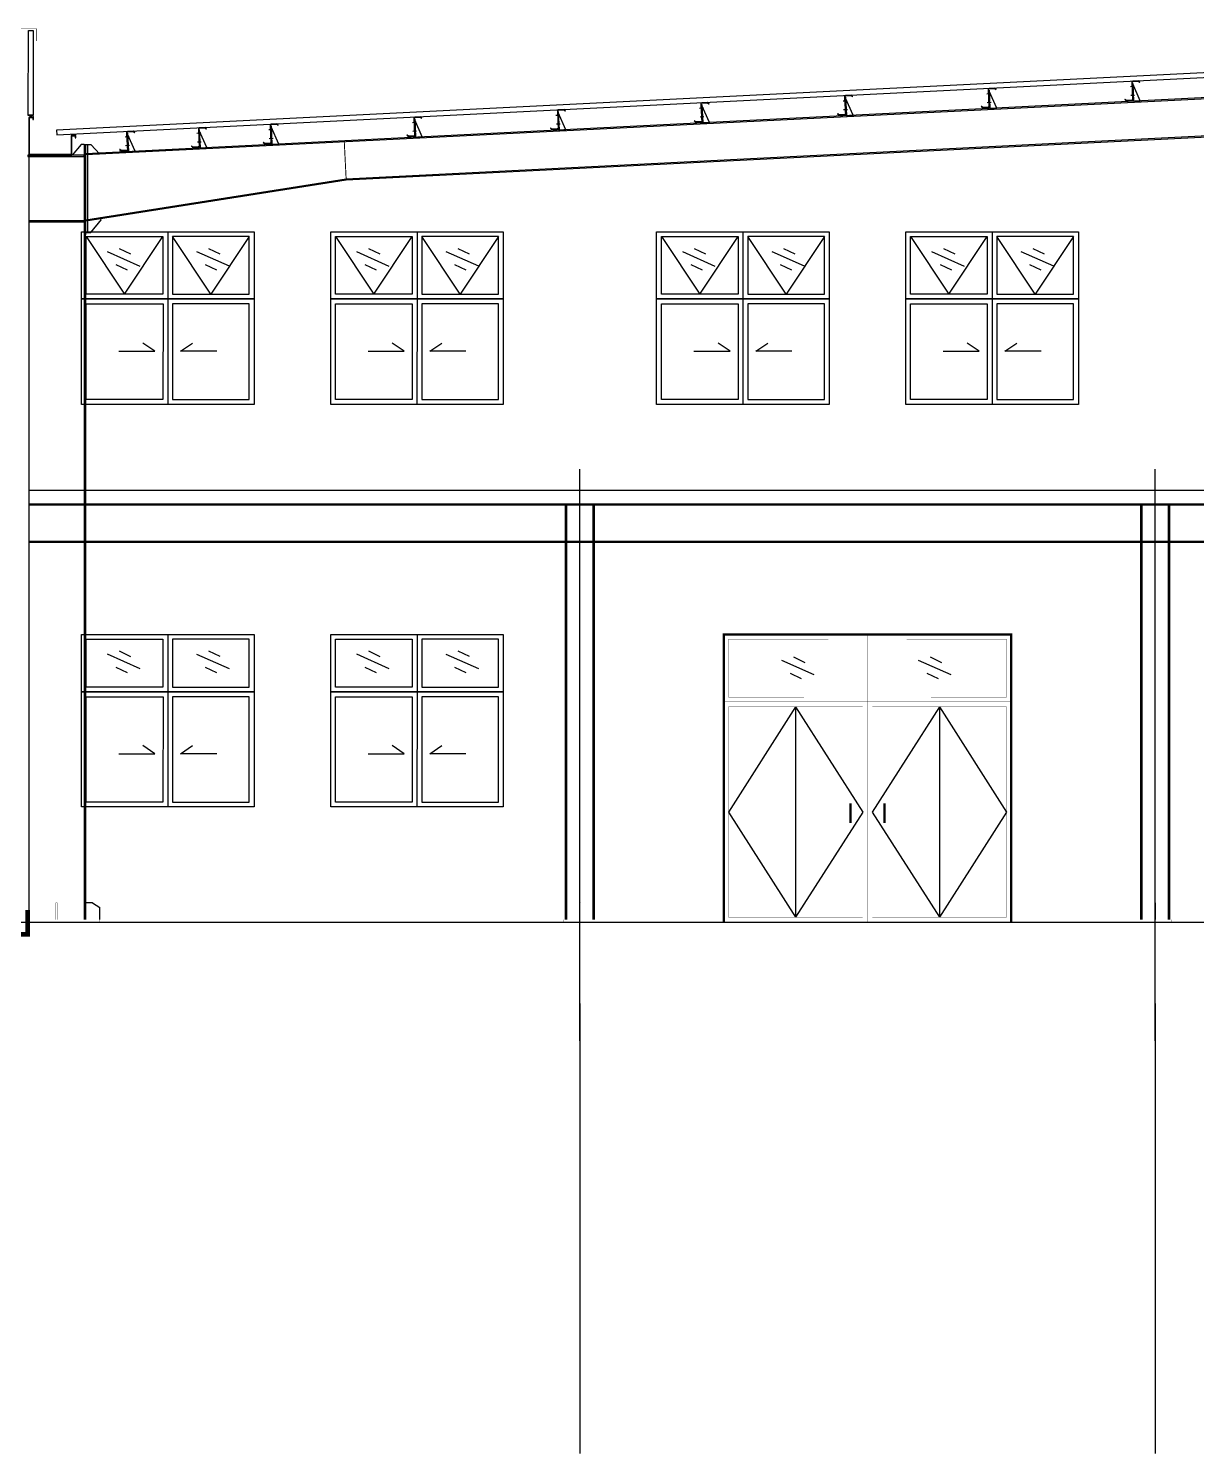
# Model space of a CAD drawing. Extents: x 180850 to 1400258, y 48356 to 327067.
# Drawn here: x 818787 to 830973, y 243632 to 258497 of the extents above; entities that cross this region are included whole.
import ezdxf

# ---------------------------------------------------------------- set-up
doc = ezdxf.new("R2010")
doc.units = 0
doc.header["$LTSCALE"] = 1000
for name, color, linetype in [('AXIS', 3, 'Continuous'), ('COLU', 7, 'Continuous'), ('DOTE', 1, 'Continuous'), ('GL', 150, 'Continuous'), ('GZ', 50, 'Continuous'), ('LT', 27, 'Continuous'), ('PZ', 202, 'Continuous'), ('天沟', 2, 'Continuous')]:
    doc.layers.add(name, color=color, linetype=linetype)

msp = doc.modelspace()

# ---------------------------------------------------------------- linework, layer by layer
at = {"color": 8}
for p, q in [((819390.17, 256325.98, -0.86), (819790.25, 255725.59, -0.86)), ((819790.25, 255725.59, -0.86), (820190.33, 256325.66, -0.86)), ((820240.5, 256375.94, -0.86), (820240.63, 255675.67, -0.86)), ((820691, 255725.72, -0.86), (820290.7, 256325.68, -0.86)), ((821090.85, 256326.24, -0.86), (820691, 255725.72, -0.86)), ((821990.17, 256325.98, -0.86), (822390.25, 255725.59, -0.86)), ((822390.25, 255725.59, -0.86), (822790.33, 256325.66, -0.86)), ((822840.5, 256375.94, -0.86), (822840.63, 255675.67, -0.86)), ((823291, 255725.72, -0.86), (822890.7, 256325.68, -0.86)), ((823690.85, 256326.24, -0.86), (823291, 255725.72, -0.86)), ((825390.17, 256325.98, -0.86), (825790.25, 255725.59, -0.86)), ((825790.25, 255725.59, -0.86), (826190.33, 256325.66, -0.86)), ((826240.5, 256375.94, -0.86), (826240.63, 255675.67, -0.86)), ((826691, 255725.72, -0.86), (826290.7, 256325.68, -0.86)), ((827090.85, 256326.24, -0.86), (826691, 255725.72, -0.86)), ((827990.17, 256325.98, -0.86), (828390.25, 255725.59, -0.86)), ((828390.25, 255725.59, -0.86), (828790.33, 256325.66, -0.86)), ((828840.5, 256375.94, -0.86), (828840.63, 255675.67, -0.86)), ((829291, 255725.72, -0.86), (828890.7, 256325.68, -0.86)), ((829690.85, 256326.24, -0.86), (829291, 255725.72, -0.86)), ((819608.99, 256171.47, -0.86), (819947.3, 256018.86, -0.86)), ((819733.62, 256203.52, -0.86), (819851.28, 256146.46, -0.86)), ((820541.06, 256169.92, -0.86), (820880.87, 256020.68, -0.86)), ((820665.36, 256203.21, -0.86), (820783.58, 256147.32, -0.86)), ((822208.99, 256171.47, -0.86), (822547.3, 256018.86, -0.86)), ((822333.62, 256203.52, -0.86), (822451.28, 256146.46, -0.86)), ((823141.06, 256169.92, -0.86), (823480.87, 256020.68, -0.86)), ((823265.36, 256203.21, -0.86), (823383.58, 256147.32, -0.86)), ((825608.99, 256171.47, -0.86), (825947.3, 256018.86, -0.86)), ((825733.62, 256203.52, -0.86), (825851.28, 256146.46, -0.86)), ((826541.06, 256169.92, -0.86), (826880.87, 256020.68, -0.86)), ((826665.36, 256203.21, -0.86), (826783.58, 256147.32, -0.86)), ((828208.99, 256171.47, -0.86), (828547.3, 256018.86, -0.86)), ((828333.62, 256203.52, -0.86), (828451.28, 256146.46, -0.86)), ((829141.06, 256169.92, -0.86), (829480.87, 256020.68, -0.86)), ((829265.36, 256203.21, -0.86), (829383.58, 256147.32, -0.86)), ((819697.42, 256035.62, -0.86), (819815.08, 255978.56, -0.86)), ((820630.83, 256034.96, -0.86), (820749.05, 255979.07, -0.86)), ((822297.42, 256035.62, -0.86), (822415.08, 255978.56, -0.86)), ((823230.83, 256034.96, -0.86), (823349.05, 255979.07, -0.86)), ((825697.42, 256035.62, -0.86), (825815.08, 255978.56, -0.86)), ((826630.83, 256034.96, -0.86), (826749.05, 255979.07, -0.86)), ((828297.42, 256035.62, -0.86), (828415.08, 255978.56, -0.86)), ((829230.83, 256034.96, -0.86), (829349.05, 255979.07, -0.86)), ((820240.63, 255675.67, -0.86), (820240.33, 254575.67, -0.86)), ((822840.63, 255675.67, -0.86), (822840.33, 254575.67, -0.86)), ((826240.63, 255675.67, -0.86), (826240.33, 254575.67, -0.86)), ((828840.63, 255675.67, -0.86), (828840.33, 254575.67, -0.86)), ((819729.77, 255131.09, -0.86), (820106.46, 255131, -0.86)), ((820106.46, 255131, -0.86), (819981.65, 255215.47, -0.86)), ((820374.54, 255130.93, -0.86), (820499.4, 255215.34, -0.86)), ((820751.23, 255130.84, -0.86), (820374.54, 255130.93, -0.86)), ((822329.77, 255131.09, -0.86), (822706.46, 255131, -0.86)), ((822706.46, 255131, -0.86), (822581.65, 255215.47, -0.86)), ((822974.54, 255130.93, -0.86), (823099.4, 255215.34, -0.86)), ((823351.23, 255130.84, -0.86), (822974.54, 255130.93, -0.86)), ((825729.77, 255131.09, -0.86), (826106.46, 255131, -0.86)), ((826106.46, 255131, -0.86), (825981.65, 255215.47, -0.86)), ((826374.54, 255130.93, -0.86), (826499.4, 255215.34, -0.86)), ((826751.23, 255130.84, -0.86), (826374.54, 255130.93, -0.86)), ((828329.77, 255131.09, -0.86), (828706.46, 255131, -0.86)), ((828706.46, 255131, -0.86), (828581.65, 255215.47, -0.86)), ((828974.54, 255130.93, -0.86), (829099.4, 255215.34, -0.86)), ((829351.23, 255130.84, -0.86), (828974.54, 255130.93, -0.86)), ((820240.5, 252176.47, -0.86), (820240.63, 251576.2, -0.86)), ((822840.5, 252176.47, -0.86), (822840.63, 251576.2, -0.86)), ((819608.99, 251972, -0.86), (819947.3, 251819.39, -0.86)), ((819733.62, 252004.04, -0.86), (819851.28, 251946.98, -0.86)), ((820541.06, 251970.45, -0.86), (820880.87, 251821.21, -0.86)), ((820665.36, 252003.74, -0.86), (820783.58, 251947.84, -0.86)), ((822208.99, 251972, -0.86), (822547.3, 251819.39, -0.86)), ((822333.62, 252004.04, -0.86), (822451.28, 251946.98, -0.86)), ((823141.06, 251970.45, -0.86), (823480.87, 251821.21, -0.86)), ((823265.36, 252003.74, -0.86), (823383.58, 251947.84, -0.86)), ((819697.42, 251836.14, -0.86), (819815.08, 251779.08, -0.86)), ((820630.83, 251835.48, -0.86), (820749.05, 251779.59, -0.86)), ((822297.42, 251836.14, -0.86), (822415.08, 251779.08, -0.86)), ((823230.83, 251835.48, -0.86), (823349.05, 251779.59, -0.86)), ((826643.89, 251909.19, -0.86), (826982.21, 251756.58, -0.86)), ((826768.52, 251941.24, -0.86), (826886.18, 251884.18, -0.86)), ((828070.49, 251909.19, -0.86), (828408.8, 251756.58, -0.86)), ((828195.12, 251941.24, -0.86), (828312.78, 251884.18, -0.86)), ((826732.32, 251773.34, -0.86), (826849.99, 251716.28, -0.86)), ((828158.92, 251773.34, -0.86), (828276.58, 251716.28, -0.86)), ((820240.63, 251576.2, -0.86), (820240.33, 250376.2, -0.86)), ((822840.63, 251576.2, -0.86), (822840.33, 250376.2, -0.86)), ((826790.53, 251421.37, -0.86), (826790.53, 249225.99, -0.86)), ((828290.53, 251421.38, -0.86), (828290.53, 249225.99, -0.86)), ((819729.77, 250931.62, -0.86), (820106.47, 250931.52, -0.86)), ((820106.47, 250931.52, -0.86), (819981.65, 251016, -0.86)), ((820374.54, 250931.46, -0.86), (820499.4, 251015.87, -0.86)), ((820751.23, 250931.36, -0.86), (820374.54, 250931.46, -0.86)), ((822329.77, 250931.62, -0.86), (822706.47, 250931.52, -0.86)), ((822706.47, 250931.52, -0.86), (822581.65, 251016, -0.86)), ((822974.54, 250931.46, -0.86), (823099.4, 251015.87, -0.86)), ((823351.23, 250931.36, -0.86), (822974.54, 250931.46, -0.86)), ((826040.53, 249175.94, -0.86), (829040.6, 249175.92, -0.86))]:
    msp.add_line(p, q, dxfattribs=at)
at = {"color": 6, "const_width": 5, "elevation": -0.86}
for points in [[(818501.38, 258364.53), (818501.38, 258494.04), (818868.45, 258494.5), (818868.45, 258365.99)], [(818782.63, 257626.56), (818782.63, 257585.56), (818841.9, 257585.61), (818841.9, 257547.73)]]:
    msp.add_lwpolyline(points, dxfattribs=at)
at = {"color": 8, "elevation": -0.86}
for points in [[(819340.53, 256375.95), (821140.49, 256375.93), (821140.49, 255675.93), (819340.53, 255675.95)], [(819390.17, 256326.31), (820190.32, 256326.3), (820190.32, 255725.58), (819390.17, 255725.59)], [(821090.86, 256326.57), (820290.7, 256326.32), (820290.92, 255725.6), (821091.08, 255725.85)], [(821940.53, 256375.95), (823740.49, 256375.93), (823740.49, 255675.93), (821940.53, 255675.95)], [(821990.17, 256326.31), (822790.32, 256326.3), (822790.32, 255725.58), (821990.17, 255725.59)], [(823690.86, 256326.57), (822890.7, 256326.32), (822890.92, 255725.6), (823691.08, 255725.85)], [(825340.53, 256375.95), (827140.49, 256375.93), (827140.49, 255675.93), (825340.53, 255675.95)], [(825390.17, 256326.31), (826190.32, 256326.3), (826190.32, 255725.58), (825390.17, 255725.59)], [(827090.86, 256326.57), (826290.7, 256326.32), (826290.92, 255725.6), (827091.08, 255725.85)], [(827940.53, 256375.95), (829740.49, 256375.93), (829740.49, 255675.93), (827940.53, 255675.95)], [(827990.17, 256326.31), (828790.32, 256326.3), (828790.32, 255725.58), (827990.17, 255725.59)], [(829690.86, 256326.57), (828890.7, 256326.32), (828890.92, 255725.6), (829691.08, 255725.85)], [(819340.56, 255675.95), (821140.55, 255675.93), (821140.52, 254575.46), (819340.53, 254575.48)], [(819390.58, 255625.84), (820190.65, 255625.68), (820190.38, 254625.68), (819390.31, 254625.84)], [(821090.66, 255625.5), (820290.59, 255625.66), (820290.32, 254625.66), (821090.38, 254625.5)], [(821940.56, 255675.95), (823740.55, 255675.93), (823740.52, 254575.46), (821940.53, 254575.48)], [(821990.58, 255625.84), (822790.65, 255625.68), (822790.38, 254625.68), (821990.31, 254625.84)], [(823690.66, 255625.5), (822890.59, 255625.66), (822890.32, 254625.66), (823690.38, 254625.5)], [(825340.56, 255675.95), (827140.55, 255675.93), (827140.52, 254575.46), (825340.53, 254575.48)], [(825390.58, 255625.84), (826190.65, 255625.68), (826190.38, 254625.68), (825390.31, 254625.84)], [(827090.66, 255625.5), (826290.59, 255625.66), (826290.32, 254625.66), (827090.38, 254625.5)], [(827940.56, 255675.95), (829740.55, 255675.93), (829740.52, 254575.46), (827940.53, 254575.48)], [(827990.58, 255625.84), (828790.65, 255625.68), (828790.38, 254625.68), (827990.31, 254625.84)], [(829690.66, 255625.5), (828890.59, 255625.66), (828890.32, 254625.66), (829690.38, 254625.5)], [(819340.53, 252176.48), (821140.49, 252176.46), (821140.49, 251576.46), (819340.53, 251576.48)], [(819390.17, 252126.84), (820190.32, 252126.83), (820190.32, 251626.11), (819390.17, 251626.12)], [(821090.86, 252127.1), (820290.7, 252126.85), (820290.92, 251626.13), (821091.08, 251626.38)], [(821940.53, 252176.48), (823740.49, 252176.46), (823740.49, 251576.46), (821940.53, 251576.48)], [(821990.17, 252126.84), (822790.32, 252126.83), (822790.32, 251626.11), (821990.17, 251626.12)], [(823690.86, 252127.1), (822890.7, 252126.85), (822890.92, 251626.13), (823691.08, 251626.38)], [(819340.56, 251576.48), (821140.55, 251576.46), (821140.52, 250375.99), (819340.53, 250376.01)], [(819390.58, 251526.37), (820190.65, 251526.21), (820190.38, 250426.21), (819390.31, 250426.37)], [(821090.66, 251526.02), (820290.59, 251526.18), (820290.32, 250426.18), (821090.38, 250426.02)], [(821940.56, 251576.48), (823740.55, 251576.46), (823740.52, 250375.99), (821940.53, 250376.01)], [(821990.58, 251526.37), (822790.65, 251526.21), (822790.38, 250426.21), (821990.31, 250426.37)], [(823690.66, 251526.02), (822890.59, 251526.18), (822890.32, 250426.18), (823690.38, 250426.02)]]:
    msp.add_lwpolyline(points, close=True, dxfattribs=at)
for points, const_width in [([(829040.53, 249175.99), (829040.53, 249175.99), (829040.53, 252175.99), (826040.53, 252175.99), (826040.53, 249175.99), (826040.53, 249175.99)], 25), ([(827540.53, 249175.99), (827540.53, 252175.99)], 2), ([(829040.53, 252175.99), (829040.53, 249275.99)], 25), ([(829040.53, 251473.68), (826040.53, 251473.68)], 2), ([(827363.24, 250413.37), (827363.24, 250210.51)], 25), ([(827717.82, 250413.37), (827717.82, 250210.51)], 25)]:
    msp.add_lwpolyline(points, dxfattribs=dict(at, const_width=const_width))
at = {"color": 8, "const_width": 2, "elevation": -0.86}
for points in [[(826090.53, 252125.99), (827490.53, 252128.3), (827490.53, 251523.68), (826090.53, 251521.37)], [(828990.53, 252125.99), (827590.53, 252128.3), (827590.53, 251523.68), (828990.53, 251521.37)], [(826090.53, 249225.99), (827490.53, 249225.99), (827490.53, 251421.37), (826090.53, 251421.37)], [(828990.53, 249225.99), (827590.53, 249225.99), (827590.53, 251421.37), (828990.53, 251421.38)]]:
    msp.add_lwpolyline(points, close=True, dxfattribs=at)
at = {"color": 0, "const_width": 50, "elevation": -0.83}
msp.add_lwpolyline([(818779.55, 249300.53), (818779.55, 249046.98), (818183.97, 249049.05)], dxfattribs=at)
at = {"layer": 'AXIS'}
for p, q in [((824540.53, 248325.94, -0.66), (824540.53, 243631.82, -0.66)), ((830540.53, 248325.94, -0.8), (830540.53, 243631.82, -0.8))]:
    msp.add_line(p, q, dxfattribs=at)
at = {"layer": 'AXIS', "linetype": 'ByBlock', "elevation": -0.86}
for points in [[(818786.74, 258475.94), (818836.74, 258475.94), (818835.31, 257593.92), (818785.31, 257593.92)], [(819083.67, 257386.43), (836540.53, 258260.16), (836540.53, 258310.43), (819081.18, 257436.36)]]:
    msp.add_lwpolyline(points, close=True, dxfattribs=at)
at = {"layer": 'COLU', "color": 8}
for p, q in [((826790.53, 251421.38, -0.86), (826090.53, 250321.38, -0.86)), ((826790.53, 251421.37, -0.86), (827490.53, 250323.68, -0.86)), ((828290.53, 251421.38, -0.86), (827590.53, 250323.68, -0.86)), ((828290.53, 251421.38, -0.86), (828990.53, 250321.38, -0.86)), ((826090.53, 250321.38, -0.86), (826790.53, 249225.99, -0.86)), ((827490.53, 250323.68, -0.86), (826790.53, 249225.99, -0.86)), ((827590.53, 250323.68, -0.86), (828290.53, 249225.99, -0.86)), ((828990.53, 250321.38, -0.86), (828290.53, 249225.99, -0.86))]:
    msp.add_line(p, q, dxfattribs=at)
at = {"layer": 'DOTE'}
for p, q in [((824540.53, 247935.94, -0.72), (824540.53, 253900.1, 0.14)), ((830540.53, 247935.94, -0.86), (830540.53, 253900.1, 0)), ((816679.98, 249175.94, -0.86), (855812.18, 249175.94, -0.86))]:
    msp.add_line(p, q, dxfattribs=at)
at = {"layer": 'GL'}
for p, q in [((836558.62, 258037.83, -0.86), (819383.85, 257179.09, -0.86)), ((836558.62, 258049.84, -0.86), (819384.09, 257191.12, -0.86)), ((832074.43, 257425.14, -0.86), (822101.29, 256926.48, -0.86)), ((832075.03, 257413.15, -0.86), (822101.89, 256914.49, -0.86)), ((822100.42, 256926.4, -0.86), (819386.53, 256499.04, -0.86)), ((822100.42, 256926.4, -0.86), (819386.53, 256499.04, -0.86)), ((822101.89, 256914.49, -0.86), (819386.53, 256486.96, -0.86)), ((822101.89, 256914.49, -0.86), (819386.53, 256486.96, -0.86)), ((836540.53, 253675.95, -0.33), (818794.53, 253675.94, 0.81)), ((836540.53, 253535.95, -0.44), (818794.53, 253535.94, 0.89)), ((836540.53, 253525.95, -0.44), (818794.53, 253525.94, 0.89)), ((836540.53, 253145.94, -10.93), (818794.53, 253145.94, 1.09)), ((836540.53, 253135.94, -10.93), (818794.53, 253135.94, 1.09))]:
    msp.add_line(p, q, dxfattribs=at)
at = {"layer": 'GL', "color": 6, "const_width": 10, "elevation": -0.86}
msp.add_lwpolyline([(822081.32, 257325.98), (822101.89, 256914.49)], dxfattribs=at)
msp.add_lwpolyline([(822081.32, 257325.98), (822101.89, 256914.49)], dxfattribs=at)
at = {"layer": 'GZ'}
for p, q in [((818794.53, 249200.94, 3.16), (818794.53, 257161.94, -1.02)), ((819366.53, 256491.24, -8.78), (818794.53, 256491.24, -4.79)), ((819366.53, 256491.24, -8.78), (818794.53, 256491.24, -4.79)), ((819366.53, 256477.24, -8.78), (818794.53, 256477.24, -4.79)), ((819366.53, 256477.24, -8.78), (818794.53, 256477.24, -4.79)), ((819366.53, 256317.24, -4.89), (819366.53, 249200.94, -0.86)), ((819380.53, 256317.24, -4.89), (819380.53, 249200.94, -0.86)), ((824390.53, 249200.94, 3.3), (824390.53, 253535.95, 4.68)), ((824404.53, 249200.94, 3.3), (824404.53, 253535.95, 4.72)), ((824676.53, 253535.95, 0.14), (824676.53, 249200.94, -0.71)), ((824690.53, 253535.95, 0.14), (824690.53, 249200.94, -0.71)), ((830390.53, 249200.94, 3.16), (830390.53, 253535.95, 4.54)), ((830404.53, 249200.94, 3.16), (830404.53, 253535.95, 4.58)), ((830676.53, 253535.95, 0), (830676.53, 249200.94, -0.86)), ((830690.53, 253535.95, 0), (830690.53, 249200.94, -0.86))]:
    msp.add_line(p, q, dxfattribs=at)
at = {"layer": 'GZ', "elevation": -2.89}
msp.add_lwpolyline([(818780.53, 257161.94), (819366.53, 257161.94), (819366.53, 257175.94), (818780.53, 257175.94)], close=True, dxfattribs=at)
at = {"layer": 'LT', "color": 1, "linetype": 'Continuous'}
for p, q in [((828824.77, 257815.6, -4.86), (828784.92, 257813.61, -4.86)), ((828824.77, 257815.6, -4.86), (828784.92, 257813.61, -4.86)), ((830322.9, 257890.51, -4.86), (830283.04, 257888.52, -4.86)), ((830322.9, 257890.51, -4.86), (830283.04, 257888.52, -4.86)), ((830327.47, 257799.1, -4.86), (830287.62, 257797.11, -4.86)), ((830327.47, 257799.1, -4.86), (830287.62, 257797.11, -4.86)), ((825828.52, 257665.79, -4.86), (825788.66, 257663.8, -4.86)), ((825828.52, 257665.79, -4.86), (825788.66, 257663.8, -4.86)), ((827326.64, 257740.7, -4.86), (827286.79, 257738.7, -4.86)), ((827326.64, 257740.7, -4.86), (827286.79, 257738.7, -4.86)), ((827331.21, 257649.29, -4.86), (827291.36, 257647.3, -4.86)), ((827331.21, 257649.29, -4.86), (827291.36, 257647.3, -4.86)), ((828829.34, 257724.2, -4.86), (828789.49, 257722.2, -4.86)), ((828829.34, 257724.2, -4.86), (828789.49, 257722.2, -4.86)), ((822832.26, 257515.98, -4.86), (822792.4, 257513.98, -4.86)), ((822832.26, 257515.98, -4.86), (822792.4, 257513.98, -4.86)), ((824330.39, 257590.88, -4.86), (824290.53, 257588.89, -4.86)), ((824330.39, 257590.88, -4.86), (824290.53, 257588.89, -4.86)), ((824334.96, 257499.48, -4.86), (824295.1, 257497.48, -4.86)), ((824334.96, 257499.48, -4.86), (824295.1, 257497.48, -4.86)), ((825833.09, 257574.38, -4.86), (825793.23, 257572.39, -4.86)), ((825833.09, 257574.38, -4.86), (825793.23, 257572.39, -4.86)), ((819836, 257366.16, -4.86), (819796.15, 257364.17, -4.86)), ((819836, 257366.16, -4.86), (819796.15, 257364.17, -4.86)), ((820585.07, 257403.62, -4.86), (820545.21, 257401.62, -4.86)), ((820585.07, 257403.62, -4.86), (820545.21, 257401.62, -4.86)), ((821334.13, 257441.07, -4.86), (821294.27, 257439.08, -4.86)), ((821334.13, 257441.07, -4.86), (821294.27, 257439.08, -4.86)), ((821338.7, 257349.66, -4.86), (821298.84, 257347.67, -4.86)), ((821338.7, 257349.66, -4.86), (821298.84, 257347.67, -4.86)), ((822836.83, 257424.57, -4.86), (822796.97, 257422.58, -4.86)), ((822836.83, 257424.57, -4.86), (822796.97, 257422.58, -4.86)), ((819840.57, 257274.76, -4.86), (819800.72, 257272.76, -4.86)), ((819840.57, 257274.76, -4.86), (819800.72, 257272.76, -4.86)), ((820589.64, 257312.21, -4.86), (820549.78, 257310.22, -4.86)), ((820589.64, 257312.21, -4.86), (820549.78, 257310.22, -4.86))]:
    msp.add_line(p, q, dxfattribs=at)
at = {"layer": 'LT', "elevation": -4.86}
for points in [[(830300.58, 257934.19, -0.41421356), (830310.07, 257944.68), (830365.76, 257947.46), (830379.88, 257934.68), (830381.89, 257936.91), (830366.85, 257950.52), (830306.93, 257947.52, 0.41421356), (830297.44, 257937.04), (830306.28, 257760.26, -0.41421356), (830296.79, 257749.77), (830241.1, 257746.98), (830226.98, 257759.76), (830224.97, 257757.54), (830240.01, 257743.93), (830299.93, 257746.92, 0.41421356), (830309.42, 257757.41), (830300.58, 257934.19)], [(827304.33, 257784.38, -0.41421356), (827313.81, 257794.86), (827369.5, 257797.65), (827383.62, 257784.87), (827385.64, 257787.1), (827370.59, 257800.71), (827310.67, 257797.71, 0.41421356), (827301.18, 257787.22), (827310.02, 257610.44, -0.41421356), (827300.53, 257599.96), (827244.84, 257597.17), (827230.72, 257609.95), (827228.71, 257607.72), (827243.75, 257594.11), (827303.68, 257597.11, 0.41421356), (827313.17, 257607.6), (827304.33, 257784.38)], [(828802.45, 257859.28, -0.41421356), (828811.94, 257869.77), (828867.63, 257872.55), (828881.75, 257859.78), (828883.76, 257862), (828868.72, 257875.61), (828808.8, 257872.62, 0.41421356), (828799.31, 257862.13), (828808.15, 257685.35, -0.41421356), (828798.66, 257674.86), (828742.97, 257672.08), (828728.85, 257684.85), (828726.84, 257682.63), (828741.88, 257669.02), (828801.81, 257672.02, 0.41421356), (828811.29, 257682.5), (828802.45, 257859.28)], [(824308.07, 257634.56, -0.41421356), (824317.56, 257645.05), (824373.25, 257647.83), (824387.37, 257635.06), (824389.38, 257637.28), (824374.34, 257650.89), (824314.41, 257647.9, 0.41421356), (824304.92, 257637.41), (824313.76, 257460.63, -0.41421356), (824304.27, 257450.14), (824248.59, 257447.36), (824234.47, 257460.13), (824232.45, 257457.91), (824247.49, 257444.3), (824307.42, 257447.3, 0.41421356), (824316.91, 257457.78), (824308.07, 257634.56)], [(825806.2, 257709.47, -0.41421356), (825815.69, 257719.96), (825871.37, 257722.74), (825885.49, 257709.97), (825887.51, 257712.19), (825872.47, 257725.8), (825812.54, 257722.8, 0.41421356), (825803.05, 257712.32), (825811.89, 257535.54, -0.41421356), (825802.4, 257525.05), (825746.71, 257522.27), (825732.59, 257535.04), (825730.58, 257532.82), (825745.62, 257519.21), (825805.55, 257522.2, 0.41421356), (825815.04, 257532.69), (825806.2, 257709.47)], [(821311.81, 257484.75, -0.41421356), (821321.3, 257495.24), (821376.99, 257498.02), (821391.11, 257485.25), (821393.12, 257487.47), (821378.08, 257501.08), (821318.15, 257498.08, 0.41421356), (821308.67, 257487.6), (821317.51, 257310.82, -0.41421356), (821308.02, 257300.33), (821252.33, 257297.55), (821238.21, 257310.32), (821236.2, 257308.1), (821251.24, 257294.49), (821311.16, 257297.48, 0.41421356), (821320.65, 257307.97), (821311.81, 257484.75)], [(822809.94, 257559.66, -0.41421356), (822819.43, 257570.14), (822875.12, 257572.93), (822889.24, 257560.15), (822891.25, 257562.38), (822876.21, 257575.99), (822816.28, 257572.99, 0.41421356), (822806.79, 257562.5), (822815.63, 257385.72, -0.41421356), (822806.15, 257375.24), (822750.46, 257372.45), (822736.34, 257385.23), (822734.32, 257383), (822749.37, 257369.39), (822809.29, 257372.39, 0.41421356), (822818.78, 257382.88), (822809.94, 257559.66)], [(819813.68, 257409.84, -0.41421356), (819823.17, 257420.33), (819878.86, 257423.12), (819892.98, 257410.34), (819894.99, 257412.56), (819879.95, 257426.17), (819820.03, 257423.18, 0.41421356), (819810.54, 257412.69), (819819.38, 257235.91, -0.41421356), (819809.89, 257225.42), (819754.2, 257222.64), (819740.08, 257235.42), (819738.07, 257233.19), (819753.11, 257219.58), (819813.03, 257222.58, 0.41421356), (819822.52, 257233.06), (819813.68, 257409.84)], [(820562.75, 257447.3, -0.41421356), (820572.24, 257457.78), (820627.92, 257460.57), (820642.04, 257447.79), (820644.06, 257450.02), (820629.02, 257463.63), (820569.09, 257460.63, 0.41421356), (820559.6, 257450.14), (820568.44, 257273.36, -0.41421356), (820558.95, 257262.88), (820503.26, 257260.09), (820489.14, 257272.87), (820487.13, 257270.64), (820502.17, 257257.03), (820562.1, 257260.03, 0.41421356), (820571.59, 257270.52), (820562.75, 257447.3)]]:
    msp.add_lwpolyline(points, format="xyb", dxfattribs=at)
at = {"layer": 'LT', "elevation": -0.86}
for points in [[(830300.83, 257929.2), (830306.83, 257929.49), (830316.41, 257737.73), (830310.42, 257737.43)], [(830307.32, 257919.51), (830316.41, 257737.73), (830386.31, 257741.23)], [(827304.58, 257779.38), (827310.57, 257779.68), (827320.16, 257587.92), (827314.16, 257587.62)], [(827311.07, 257769.69), (827320.16, 257587.92), (827390.05, 257591.42)], [(828802.7, 257854.29), (828808.7, 257854.59), (828818.29, 257662.83), (828812.29, 257662.53)], [(828809.2, 257844.6), (828818.29, 257662.83), (828888.18, 257666.32)], [(824308.32, 257629.57), (824314.31, 257629.87), (824323.9, 257438.11), (824317.91, 257437.81)], [(824314.81, 257619.88), (824323.9, 257438.11), (824393.8, 257441.6)], [(825806.45, 257704.48), (825812.44, 257704.78), (825822.03, 257513.02), (825816.04, 257512.72)], [(825812.94, 257694.79), (825822.03, 257513.02), (825891.93, 257516.51)], [(821312.06, 257479.76), (821318.05, 257480.06), (821327.64, 257288.3), (821321.65, 257288)], [(821318.55, 257470.07), (821327.64, 257288.3), (821397.54, 257291.79)], [(822810.19, 257554.66), (822816.18, 257554.96), (822825.77, 257363.2), (822819.78, 257362.9)], [(822816.68, 257544.98), (822825.77, 257363.2), (822895.67, 257366.7)], [(819813.93, 257404.85), (819819.93, 257405.15), (819829.51, 257213.39), (819823.52, 257213.09)], [(819820.43, 257395.16), (819829.51, 257213.39), (819899.41, 257216.88)], [(820563, 257442.3), (820568.99, 257442.6), (820578.58, 257250.84), (820572.59, 257250.54)], [(820569.49, 257432.62), (820578.58, 257250.84), (820648.48, 257254.34)]]:
    msp.add_lwpolyline(points, close=True, dxfattribs=at)
at = {"layer": 'LT', "color": 1, "linetype": 'Continuous'}
for points in [[(828802.3, 257802.22, -4.86), (828801.08, 257826.68, -4.86), (828811.29, 257802.67, -4.86), (828810.07, 257827.13, -4.86)], [(828802.3, 257802.22, -4.86), (828801.08, 257826.68, -4.86), (828811.29, 257802.67, -4.86), (828810.07, 257827.13, -4.86)], [(830300.43, 257877.13, -4.86), (830299.21, 257901.59, -4.86), (830309.42, 257877.57, -4.86), (830308.2, 257902.03, -4.86)], [(830300.43, 257877.13, -4.86), (830299.21, 257901.59, -4.86), (830309.42, 257877.57, -4.86), (830308.2, 257902.03, -4.86)], [(830303.78, 257810.18, -4.86), (830305, 257785.72, -4.86), (830312.77, 257810.63, -4.86), (830313.99, 257786.17, -4.86)], [(830303.78, 257810.18, -4.86), (830305, 257785.72, -4.86), (830312.77, 257810.63, -4.86), (830313.99, 257786.17, -4.86)], [(825806.05, 257652.41, -4.86), (825804.82, 257676.87, -4.86), (825815.04, 257652.86, -4.86), (825813.81, 257677.32, -4.86)], [(825806.05, 257652.41, -4.86), (825804.82, 257676.87, -4.86), (825815.04, 257652.86, -4.86), (825813.81, 257677.32, -4.86)], [(827304.18, 257727.31, -4.86), (827302.95, 257751.77, -4.86), (827313.16, 257727.76, -4.86), (827311.94, 257752.22, -4.86)], [(827304.18, 257727.31, -4.86), (827302.95, 257751.77, -4.86), (827313.16, 257727.76, -4.86), (827311.94, 257752.22, -4.86)], [(827307.52, 257660.37, -4.86), (827308.75, 257635.91, -4.86), (827316.51, 257660.82, -4.86), (827317.73, 257636.36, -4.86)], [(827307.52, 257660.37, -4.86), (827308.75, 257635.91, -4.86), (827316.51, 257660.82, -4.86), (827317.73, 257636.36, -4.86)], [(828805.65, 257735.27, -4.86), (828806.87, 257710.81, -4.86), (828814.64, 257735.72, -4.86), (828815.86, 257711.26, -4.86)], [(828805.65, 257735.27, -4.86), (828806.87, 257710.81, -4.86), (828814.64, 257735.72, -4.86), (828815.86, 257711.26, -4.86)], [(822809.79, 257502.59, -4.86), (822808.57, 257527.05, -4.86), (822818.78, 257503.04, -4.86), (822817.56, 257527.5, -4.86)], [(822809.79, 257502.59, -4.86), (822808.57, 257527.05, -4.86), (822818.78, 257503.04, -4.86), (822817.56, 257527.5, -4.86)], [(824307.92, 257577.5, -4.86), (824306.7, 257601.96, -4.86), (824316.91, 257577.95, -4.86), (824315.68, 257602.41, -4.86)], [(824307.92, 257577.5, -4.86), (824306.7, 257601.96, -4.86), (824316.91, 257577.95, -4.86), (824315.68, 257602.41, -4.86)], [(824311.27, 257510.55, -4.86), (824312.49, 257486.09, -4.86), (824320.25, 257511, -4.86), (824321.48, 257486.54, -4.86)], [(824311.27, 257510.55, -4.86), (824312.49, 257486.09, -4.86), (824320.25, 257511, -4.86), (824321.48, 257486.54, -4.86)], [(825809.39, 257585.46, -4.86), (825810.62, 257561, -4.86), (825818.38, 257585.91, -4.86), (825819.61, 257561.45, -4.86)], [(825809.39, 257585.46, -4.86), (825810.62, 257561, -4.86), (825818.38, 257585.91, -4.86), (825819.61, 257561.45, -4.86)], [(819813.53, 257352.78, -4.86), (819812.31, 257377.24, -4.86), (819822.52, 257353.23, -4.86), (819821.3, 257377.69, -4.86)], [(819813.53, 257352.78, -4.86), (819812.31, 257377.24, -4.86), (819822.52, 257353.23, -4.86), (819821.3, 257377.69, -4.86)], [(820562.6, 257390.23, -4.86), (820561.37, 257414.69, -4.86), (820571.59, 257390.68, -4.86), (820570.36, 257415.14, -4.86)], [(820562.6, 257390.23, -4.86), (820561.37, 257414.69, -4.86), (820571.59, 257390.68, -4.86), (820570.36, 257415.14, -4.86)], [(820565.94, 257323.29, -4.86), (820567.17, 257298.83, -4.86), (820574.93, 257323.74, -4.86), (820576.16, 257299.28, -4.86)], [(820565.94, 257323.29, -4.86), (820567.17, 257298.83, -4.86), (820574.93, 257323.74, -4.86), (820576.16, 257299.28, -4.86)], [(821311.66, 257427.69, -4.86), (821310.44, 257452.15, -4.86), (821320.65, 257428.14, -4.86), (821319.43, 257452.6, -4.86)], [(821311.66, 257427.69, -4.86), (821310.44, 257452.15, -4.86), (821320.65, 257428.14, -4.86), (821319.43, 257452.6, -4.86)], [(821315.01, 257360.74, -4.86), (821316.23, 257336.28, -4.86), (821324, 257361.19, -4.86), (821325.22, 257336.73, -4.86)], [(821315.01, 257360.74, -4.86), (821316.23, 257336.28, -4.86), (821324, 257361.19, -4.86), (821325.22, 257336.73, -4.86)], [(822813.14, 257435.65, -4.86), (822814.36, 257411.19, -4.86), (822822.13, 257436.1, -4.86), (822823.35, 257411.64, -4.86)], [(822813.14, 257435.65, -4.86), (822814.36, 257411.19, -4.86), (822822.13, 257436.1, -4.86), (822823.35, 257411.64, -4.86)], [(819816.88, 257285.83, -4.86), (819818.1, 257261.37, -4.86), (819825.87, 257286.28, -4.86), (819827.09, 257261.82, -4.86)], [(819816.88, 257285.83, -4.86), (819818.1, 257261.37, -4.86), (819825.87, 257286.28, -4.86), (819827.09, 257261.82, -4.86)]]:
    msp.add_solid(points, dxfattribs=at)
at = {"layer": 'PZ'}
for p, q in [((819336.53, 257285.94, -4.89), (819244.16, 257175.94, -4.89)), ((819366.53, 257285.94, -4.89), (819336.53, 257285.94, -4.89)), ((819366.53, 257285.94, -4.89), (819336.53, 257285.94, -4.89)), ((819366.53, 257285.94, -4.89), (819366.53, 256317.24, -4.89)), ((819366.53, 257285.94, -4.89), (819406.53, 257285.94, -4.89)), ((819386.53, 256367.24, -4.89), (819386.53, 257285.94, -4.89)), ((819406.53, 257285.94, -4.89), (819436.52, 257286.54, -4.89)), ((819406.53, 257285.94, -4.89), (819436.52, 257286.54, -4.89)), ((819406.53, 256367.24, -4.89), (819406.53, 257285.94, -4.89)), ((819436.52, 257286.54, -4.89), (819532.96, 257185.96, -4.89)), ((819436.53, 256367.24, -4.89), (819549.69, 256503.87, -4.89)), ((819366.53, 256317.24, -4.89), (819380.53, 256317.24, -8.75)), ((819380.53, 256317.24, -8.75), (819386.53, 256367.24, -4.89)), ((819386.53, 256367.24, -4.89), (819406.53, 256367.24, -4.89)), ((819386.53, 256367.24, -4.89), (819406.53, 256367.24, -4.89)), ((819406.53, 256367.24, -4.89), (819436.53, 256367.24, -4.89)), ((819455.53, 249375.94, 1.14), (819380.53, 249375.94, 1.14)), ((819455.53, 249375.94, 1.14), (819530.53, 249325.94, 1.14)), ((819530.53, 249200.94, 1.14), (819530.53, 249325.94, 1.14))]:
    msp.add_line(p, q, dxfattribs=at)
at = {"layer": 'PZ', "const_width": 2.25}
for points, elevation in [([(819087.53, 249375.94), (819073.53, 249375.94), (819073.53, 249200.94), (819087.53, 249200.94)], -0.86), ([(824547.53, 249375.94), (824533.53, 249375.94), (824533.53, 249200.94), (824547.53, 249200.94)], -0.72), ([(830547.53, 249375.94), (830533.53, 249375.94), (830533.53, 249200.94), (830547.53, 249200.94)], -0.86), ([(818630.53, 249175.94), (819530.53, 249175.94), (819530.53, 249200.94), (818630.53, 249200.94)], -0.86), ([(824365.53, 249175.94), (824715.53, 249175.94), (824715.53, 249200.94), (824365.53, 249200.94)], -0.72), ([(830365.53, 249175.94), (830715.53, 249175.94), (830715.53, 249200.94), (830365.53, 249200.94)], -0.86)]:
    msp.add_lwpolyline(points, close=True, dxfattribs=dict(at, elevation=elevation))
at = {"layer": '天沟', "linetype": 'ByBlock', "elevation": -2.89}
msp.add_lwpolyline([(818789.14, 257175.94), (819238.9, 257175.94), (819238.9, 257373.97, -0.41421356), (819243.9, 257378.97), (819268.52, 257378.97, -0.41412968), (819273.52, 257373.97), (819273.52, 257356), (819281.02, 257356), (819281.02, 257373.98, 0.41421356), (819268.52, 257386.48), (819243.93, 257386.48, 0.41421356), (819231.43, 257373.98), (819231.43, 257183.35), (818796.63, 257183.35), (818796.63, 257564.09, -0.41421356), (818801.63, 257569.09), (818826.43, 257569.09, -0.41425359), (818831.43, 257564.09), (818831.43, 257546.75), (818838.93, 257546.75), (818838.93, 257563.99, 0.41421356), (818826.43, 257576.49), (818801.64, 257576.49, 0.41421356), (818789.14, 257563.99), (818789.14, 257175.94)], format="xyb", dxfattribs=at)

doc.saveas('drawing.dxf')
